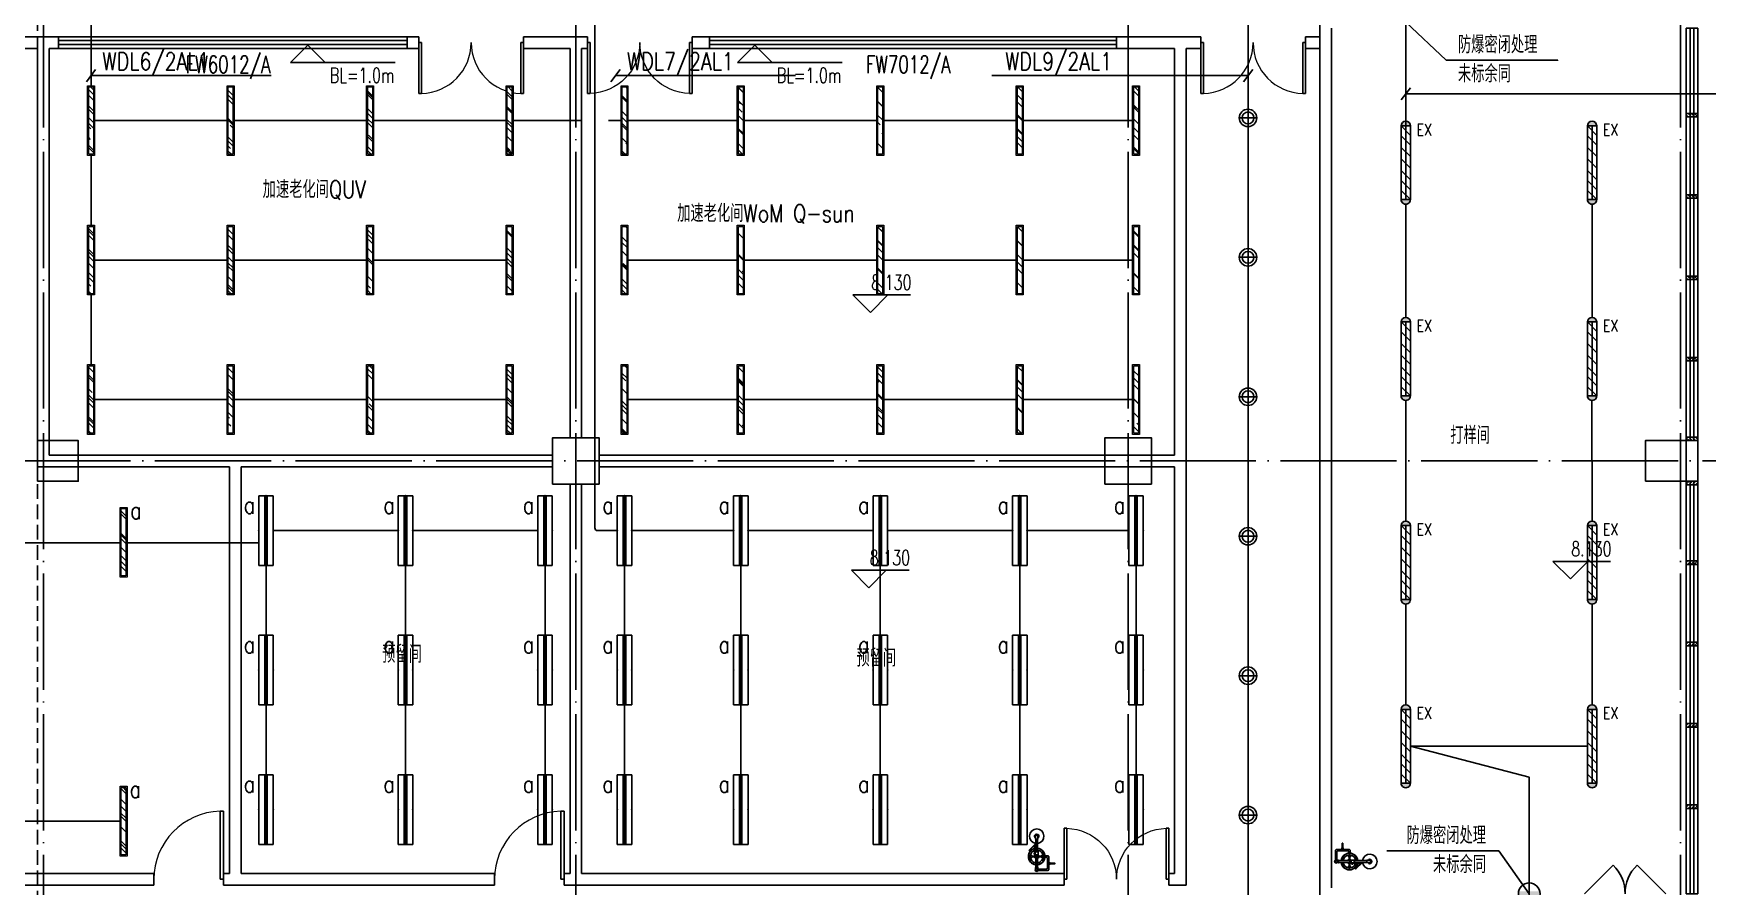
# Model space of a CAD drawing. Extents: x -621157 to 1764546, y -106808 to 741893.
# Drawn here: x 238170 to 266967, y 112675 to 127357 of the extents above; entities that cross this region are included whole.
import ezdxf
from ezdxf.enums import TextEntityAlignment as Align

# ---------------------------------------------------------------- set-up
doc = ezdxf.new("R2010")
doc.units = 0
doc.header["$LTSCALE"] = 1000
doc.header["$MEASUREMENT"] = 0
doc.linetypes.add('XREF-A-101-平面图_t3$0$DASH', pattern=[0.35, 0.25, -0.1])
doc.linetypes.add('XREF-A-101-平面图_t3$0$DOTE', pattern=[2.42, 2, -0.2, 0.02, -0.2])
for name, color, linetype in [('$TD_AUDIT_GENERATED_(12AB0F)', 3, 'Continuous'), ('0-底图', 7, 'Continuous'), ('A-吊顶图及精装修区域', 7, 'Continuous'), ('E-SIG_TEXT', 2, 'Continuous'), ('EL_LUMI', 3, 'Continuous'), ('EQUIP-照明', 3, 'Continuous'), ('I-LIGHT', 3, 'Continuous'), ('SIG_TEXT', 2, 'Continuous'), ('WIRE-动力', 130, 'Continuous'), ('WIRE-照明', 4, 'Continuous'), ('XREF-A-101-平面图_t3$0$1212121', 8, 'Continuous'), ('XREF-A-101-平面图_t3$0$A-COLUMN', 8, 'Continuous'), ('XREF-A-101-平面图_t3$0$A-DIM_ELEV', 8, 'Continuous'), ('XREF-A-101-平面图_t3$0$A-DOTE', 8, 'Continuous'), ('XREF-A-101-平面图_t3$0$A-DRWD', 8, 'Continuous'), ('XREF-A-101-平面图_t3$0$A-DRWD-TEXT', 8, 'Continuous'), ('XREF-A-101-平面图_t3$0$A-GROUND', 8, 'Continuous'), ('XREF-A-101-平面图_t3$0$A-ROOM-CH', 8, 'Continuous'), ('XREF-A-101-平面图_t3$0$A-WALL', 8, 'Continuous'), ('XREF-A-101-平面图_t3$0$A-WALL-FILL', 8, 'Continuous'), ('XREF-A-101-平面图_t3$0$A-WINDOW', 8, 'Continuous'), ('XREF-A-101-平面图_t3$0$家具-实验室家具', 8, 'Continuous')]:
    doc.layers.add(name, color=color, linetype=linetype)
doc.layers.add('灯具图例与顶面填充$0$I-C-light', color=3, linetype='Continuous', lineweight=13)
doc.styles.add('_HZDXC', font='romans.shx', dxfattribs={"width": 0.8, "bigfont": 'HZDXC.shx'})
doc.styles.add('_TEL_DIM', font='SIMPLEX', dxfattribs={"width": 0.8, "height": 3.5, "bigfont": 'HZTXT'})
doc.styles.add('DIM_FONT', font='ROMANS', dxfattribs={"width": 0.8, "bigfont": 'HZDXC'})
doc.styles.add('XREF-A-101-平面图_t3$0$-HZDXCROMANS', font='ROMANS.shx', dxfattribs={"bigfont": 'HZDXC.shx'})
doc.styles.add('XREF-A-101-平面图_t3$0$A-STANDARD', font='SIMPLEX', dxfattribs={"bigfont": 'GBCBIG'})
doc.styles.add('XREF-A-101-平面图_t3$0$A-WIN-LABEL', font='SIMPLEX', dxfattribs={"bigfont": 'GBCBIG'})
doc.styles.add('XZC', font='SIMPLEX.SHX', dxfattribs={"width": 0.7, "bigfont": 'hztxt.shx'})
doc.linetypes.add('Ground', pattern='A,0.75,-0.125,[135,sr.shx,S=0.1,R=0,X=-0.15,Y=0],0.125,-0.125', length=1.125)
doc.linetypes.add('LED_LINE', pattern='A,12.7,-5.08,["LED",XZC,S=2.54,R=0,X=-2.54,Y=-1.27],-6.35', length=24.13)

# ---------------------------------------------------------------- blocks, each defined once
blk = doc.blocks.new('XREF-A-101-平面图_t3$0$轴网(2)')
at = {"layer": 'XREF-A-101-平面图_t3$0$A-DOTE', "linetype": 'XREF-A-101-平面图_t3$0$DOTE'}
for p, q in [((38340, -3300), (38340, 43300)), ((47500, -3300), (47500, 43300)), ((57000, -3300), (57000, 43300)), ((66500, -3300), (66500, 43300)), ((-3300, 20000), (69800, 20000))]:
    blk.add_line(p, q, dxfattribs=at)
blk = doc.blocks.new('XREF-A-101-平面图_t3$0$柱网2F')
at = {"layer": 'XREF-A-101-平面图_t3$0$A-COLUMN'}
for points in [[(38240, -20350), (38940, -20350), (38940, -19650), (38240, -19650)], [(47100, -20400), (47900, -20400), (47900, -19600), (47100, -19600)], [(56600, -20400), (57400, -20400), (57400, -19600), (56600, -19600)], [(65900, -20350), (66600, -20350), (66600, -19650), (65900, -19650)]]:
    blk.add_lwpolyline(points, close=True, dxfattribs=at)
blk = doc.blocks.new('XREF-A-101-平面图_t3$0$ROOM')
at = {"layer": 'XREF-A-101-平面图_t3$0$A-ROOM-CH', "style": 'XREF-A-101-平面图_t3$0$-HZDXCROMANS', "width": 0.6}
for tag, p in [('中文房间名称', (0, -1000)), ('英文房间名称', (0, -1500))]:
    blk.add_attdef(tag, text='', height=300, dxfattribs=at).set_placement(p, align=Align.CENTER)
blk = doc.blocks.new('XREF-A-101-平面图_t3$0$G$C869EB286')
at = {"layer": 'XREF-A-101-平面图_t3$0$A-WINDOW'}
h = blk.add_hatch(dxfattribs=at)
h.set_pattern_fill('ANSI31', color=256, scale=25)
h.set_pattern_definition([(45, (-143.957, -89940), (-28.0633, 28.0633), [])])
h.paths.add_polyline_path([(0, 60), (200, 60), (200, 0), (0, 0)])
blk.add_lwpolyline([(0, 60), (200, 60), (200, 0), (0, 0)], close=True, dxfattribs=at)
blk = doc.blocks.new('XREF-A-101-平面图_t3$0$Shower_plan')
at = {"layer": 'XREF-A-101-平面图_t3$0$1212121'}
for p, q in [((-20, -112), (-20, -94)), ((-16, -314), (-16, -120)), ((16, -314), (16, -120)), ((20, -112), (20, -94)), ((164, -90), (164, -66)), ((184, -114), (208, -114)), ((184, -274), (208, -274)), ((212, -177), (208, -177)), ((212, -199), (208, -199)), ((215, -184), (220, -184)), ((215, -193), (220, -193)), ((-94, -290), (-90, -290)), ((-75, -301), (-18, -302)), ((-75, -315), (-22, -315)), ((-34, -355), (-31, -355)), ((-34, -361), (-31, -361)), ((-16, -607), (-16, -396)), ((16, -607), (16, -396)), ((75, -302), (17, -302)), ((75, -316), (22, -316)), ((94, -327), (90, -327)), ((160, -297), (160, -321))]:
    blk.add_line(p, q, dxfattribs=at)
for points in [[(-22, -120), (-22, -112), (22, -112), (22, -120)], [(-37, -500), (-34, -500), (-34, -346), (-37, -346)], [(24, -388), (-24, -388), (-24, -338), (-22, -336), (22, -336), (24, -338)]]:
    blk.add_lwpolyline(points, close=True, dxfattribs=at)
for points in [[(143, -321), (184, -321, 0.414214), (208, -297), (208, -90, 0.414214), (184, -66), (23, -66)], [(143, -297), (160, -297, 0.414214), (184, -273), (184, -114, 0.414214), (160, -90), (23, -90)], [(-16, -530), (-128, -419, -1), (-122, -414)], [(-122, -414), (-53, -483, -1)], [(-111, -308, -0.092425), (-109, -301, -0.095768), (-106, -295, -0.100909), (-101, -292, -0.104872), (-94, -290, -0.001591), (-94, -290, -0.100909)], [(-93, -325, -0.034962), (-95, -325, -0.104872), (-101, -324, -0.100909), (-106, -320, -0.095768), (-110, -314, -0.092425), (-111, -308, -0.092425)], [(-37, -491), (-54, -491, -1), (-54, -483), (-37, -483)], [(-45, -491), (-16, -519, -1)], [(-37, -349, 0.153738), (-38, -347), (-43, -347, 0.078248), (-44, -349), (-44, -364, 0.153738), (-43, -367), (-38, -367, 0.153738), (-37, -364)], [(-23, -388), (-23, -395, 0.154019), (-19, -396), (19, -396, 0.154019), (23, -395), (23, -388)], [(92, -292, -0.034962), (94, -292, -0.104872), (100, -293, -0.100909), (106, -297, -0.095768), (109, -303, -0.092425), (110, -310, -0.092425)], [(110, -310, -0.092425), (109, -316, -0.095768), (105, -322, -0.100909), (100, -326, -0.104872), (94, -327, -0.001591), (94, -327, -0.100909)]]:
    blk.add_lwpolyline(points, format="xyb", dxfattribs=at)
for points in [[(212, -177), (214, -177), (215, -179), (215, -198), (214, -199)], [(212, -199), (214, -199), (215, -198), (215, -179), (214, -177)], [(-34, -491), (-28, -491), (-28, -483), (-34, -483)], [(-24, -371), (-31, -371), (-31, -346), (-24, -346)], [(-22, -336), (-22, -314), (22, -314), (22, -336)], [(-31, -657), (-20, -637)], [(20, -637), (31, -657), (16, -684), (-16, -684), (-31, -657)]]:
    blk.add_lwpolyline(points, dxfattribs=at)
for points in [[(221, -201), (229, -201, 0.414214), (231, -199), (231, -194, -0.414214), (232, -193), (313, -193, 0.414214), (313, -192), (313, -185, 0.414214), (313, -184), (232, -184, -0.414214), (231, -183), (231, -177, 0.414214), (229, -176), (221, -176, 0.414214), (220, -177), (220, -199, 0.414214)], [(-106, -308, -0.092425), (-105, -301, -0.095768), (-102, -295, -0.100909), (-96, -292, -0.104872), (-90, -290, -0.104872), (-84, -292, -0.100909), (-79, -296, -0.095768), (-75, -301, -0.092425), (-74, -308, -0.092425), (-75, -315, -0.095768), (-79, -320, -0.100909), (-84, -324, -0.104872), (-90, -325, -0.104872), (-97, -324, -0.100909), (-102, -320, -0.095768), (-105, -314, -0.092425)], [(106, -310, -0.092425), (105, -316, -0.095768), (101, -322, -0.100909), (96, -326, -0.104872), (90, -327, -0.104872), (84, -325, -0.100909), (78, -322, -0.095768), (75, -316, -0.092425), (74, -309, -0.092425), (75, -303, -0.095768), (78, -297, -0.100909), (84, -293, -0.104872), (90, -292, -0.104872), (96, -293, -0.100909), (101, -297, -0.095768), (105, -303, -0.092425)], [(-20, -657), (-20, -607), (20, -607), (20, -657, -1)]]:
    blk.add_lwpolyline(points, format="xyb", close=True, dxfattribs=at)
for centre, radius in [((0, -78), 26.3), ((0, -78), 16.4), ((-60, -481), 3.91)]:
    blk.add_circle(centre, radius, dxfattribs=at)
for centre, radius, start, end in [((0, -309), 144, 96.5663, 263.4343), ((0, -309), 139, 96.804, 263.1966), ((0, -309), 111, 98.3801, 261.6205), ((0, -309), 36, 116.7475, 168.6934), ((0, -309), 144, 276.5663, 83.4343), ((0, -309), 139, 276.804, 83.1966), ((0, -309), 111, 278.6256, 81.375), ((0, -309), 36, 10.3072, 62.4104), ((0, -657), 125, 97.5816, 82.419), ((0, -309), 36, 190.3072, 231.764), ((0, -309), 18.8, 149.7809, 195.9711), ((0, -309), 18.8, 344.0295, 27.2237), ((0, -309), 36, 308.7702, 348.6934), ((0, -657), 37.5, 121.3804, 58.6121)]:
    blk.add_arc(centre, radius, start, end, dxfattribs=at)
blk = doc.blocks.new('XREF-A-101-平面图_t3$0$G$C45C07046')
at = {"layer": 'XREF-A-101-平面图_t3$0$家具-实验室家具', "color": 252, "xscale": -1, "rotation": 179.9999999870604}
blk.add_blockref('XREF-A-101-平面图_t3$0$Shower_plan', (155428, 112884), dxfattribs=at)
at = {"layer": 'XREF-A-101-平面图_t3$0$家具-实验室家具', "color": 252, "rotation": 90}
blk.add_blockref('XREF-A-101-平面图_t3$0$Shower_plan', (160500, 113106), dxfattribs=at)
blk = doc.blocks.new('XREF-A-101-平面图_t3$0$DOOR2DLIB$SYSLIB$00000107')
at = {"color": 0}
for p, q in [((0.45, 0.975), (0.5, 0.975)), ((0.45, 0), (0.45, 0.975)), ((0.5, 0), (0.5, 0.975)), ((0.5, 0), (0.45, 0))]:
    blk.add_line(p, q, dxfattribs=at)
at = {"color": 0, "lineweight": 13}
blk.add_arc((0.475, 0), 0.975, 91.4693, 180, dxfattribs=at)
blk = doc.blocks.new('XREF-A-101-平面图_t3$0$DOOR2DLIB$SYSLIB$00000108')
at = {"color": 0}
for p, q in [((-0.5, 0), (-0.5, 0.4875)), ((-0.475, 0.4875), (-0.5, 0.4875)), ((-0.475, 0), (-0.475, 0.4875)), ((0.475, 0), (0.475, 0.4875)), ((0.475, 0.4875), (0.5, 0.4875)), ((0.5, 0), (0.5, 0.4875)), ((-0.5, 0), (-0.475, 0)), ((0.5, 0), (0.475, 0))]:
    blk.add_line(p, q, dxfattribs=at)
at = {"color": 0, "lineweight": 13}
for centre, start, end in [((-0.4875, 0), 0, 88.53072), ((0.4875, 0), 91.46928, 180)]:
    blk.add_arc(centre, 0.4875, start, end, dxfattribs=at)
blk = doc.blocks.new('XREF-A-101-平面图_t3$0$WINDOW2DLIB$SYSLIB$00000001')
at = {"color": 0}
for points in [[(-0.5, 0.5), (-0.5, -0.5)], [(-0.5, 0.5), (0.5, 0.5)], [(0.5, -0.5), (0.5, 0.5)], [(0.5, 0.1667), (-0.5, 0.1667)], [(0.5, -0.1667), (-0.5, -0.1667)], [(-0.5, -0.5), (0.5, -0.5)]]:
    blk.add_lwpolyline(points, dxfattribs=at)
blk = doc.blocks.new('XREF-A-101-平面图_t3$0$WINDOW2DLIB$DYNSTYLE$00000005')
at = {"color": 0}
for points in [[(-0.5, 0.5), (-0.5, -0.5)], [(-0.5, 0.5), (0.5, 0.5)], [(0.5, -0.5), (0.5, 0.5)], [(0.5, 0.1667), (-0.5, 0.1667)], [(0.5, -0.1667), (-0.5, -0.1667)], [(-0.5, -0.5), (0.5, -0.5)]]:
    blk.add_lwpolyline(points, dxfattribs=at)
blk = doc.blocks.new('XREF-A-101-平面图_t3$0$DOOR2DLIB$SYSLIB$00000103')
at = {"color": 0}
for p, q in [((-0.5, 0), (-0.146, 0.354)), ((0.5, 0), (0.146, 0.354))]:
    blk.add_line(p, q, dxfattribs=at)
for centre, start, end in [((-0.5, 0), 0, 45), ((0.5, 0), 135, 180)]:
    blk.add_arc(centre, 0.5, start, end, dxfattribs=at)
blk = doc.blocks.new('XREF-A-101-平面图_t3')
at = {"layer": 'XREF-A-101-平面图_t3$0$A-DIM_ELEV'}
for p, q in [((242890, 127155), (242590, 126855)), ((242890, 127155), (243190, 126855)), ((250579, 127155), (250279, 126855)), ((250579, 127155), (250879, 126855)), ((242590, 126855), (244390, 126855)), ((250279, 126855), (252079, 126855)), ((252566, 122556), (252266, 122856)), ((252266, 122856), (253257, 122856)), ((252566, 122556), (252866, 122856)), ((252541, 117818), (252241, 118118)), ((252241, 118118), (253232, 118118)), ((252541, 117818), (252841, 118118)), ((264608, 117968), (264308, 118268)), ((264308, 118268), (265299, 118268)), ((264608, 117968), (264908, 118268))]:
    blk.add_line(p, q, dxfattribs=at)
at = {"layer": 'XREF-A-101-平面图_t3$0$A-GROUND', "linetype": 'XREF-A-101-平面图_t3$0$DASH'}
blk.add_lwpolyline([(238240, 139200), (238240, 100400)], dxfattribs=at)
at = {"layer": 'XREF-A-101-平面图_t3$0$A-WALL'}
for p, q in [((260300, 127200), (260300, 127650)), ((238340, 127300), (237900, 127300)), ((238600, 127300), (238340, 127300)), ((244800, 127300), (244600, 127300)), ((247500, 127300), (246600, 127300)), ((247700, 127300), (247500, 127300)), ((249800, 127300), (249500, 127300)), ((257900, 127300), (256800, 127300)), ((258250, 127300), (257900, 127300)), ((260300, 127300), (260050, 127300)), ((260500, 127200), (260500, 127450)), ((238240, 127100), (237900, 127100)), ((238240, 127100), (238240, 119900)), ((238600, 127100), (238440, 127100)), ((238440, 127100), (238440, 120100)), ((244800, 127100), (244600, 127100)), ((247400, 127100), (246600, 127100)), ((247400, 127100), (247400, 120400)), ((247600, 127100), (247600, 120400)), ((247700, 127100), (247600, 127100)), ((249800, 127100), (249500, 127100)), ((257800, 127100), (256800, 127100)), ((257800, 127100), (257800, 120100)), ((258250, 127100), (258000, 127100)), ((258000, 127100), (258000, 120000)), ((260300, 127100), (260050, 127100)), ((260300, 112450), (260300, 127200)), ((260500, 112650), (260500, 127200)), ((247600, 120400), (247400, 120400)), ((238440, 120100), (241640, 120100)), ((241640, 120100), (247100, 120100)), ((247100, 120100), (247100, 119900)), ((247900, 120100), (257800, 120100)), ((247900, 120100), (247900, 119900)), ((238240, 119900), (241540, 119900)), ((241540, 119900), (241540, 112900)), ((241740, 119900), (241740, 112900)), ((241740, 119900), (247100, 119900)), ((247900, 119900), (257800, 119900)), ((257800, 119900), (257800, 112900)), ((258000, 120000), (258000, 112700)), ((247400, 119600), (247400, 112900)), ((247600, 119600), (247400, 119600)), ((247600, 119600), (247600, 112900)), ((240240, 112900), (233900, 112900)), ((241540, 112900), (241440, 112900)), ((246100, 112900), (241740, 112900)), ((247400, 112900), (247300, 112900)), ((255900, 112900), (247600, 112900)), ((257800, 112900), (257700, 112900)), ((240240, 112700), (233800, 112700)), ((241640, 112700), (241440, 112700)), ((246100, 112700), (241640, 112700)), ((247500, 112700), (247300, 112700)), ((255900, 112700), (247500, 112700)), ((258000, 112700), (257700, 112700))]:
    blk.add_line(p, q, dxfattribs=at)
for points in [[(238600, 127100), (238600, 127300)], [(244600, 127100), (244600, 127300)], [(244800, 127100), (244800, 127300)], [(246600, 127100), (246600, 127300)], [(247700, 127100), (247700, 127300)], [(249500, 127100), (249500, 127300)], [(249800, 127100), (249800, 127300)], [(256800, 127100), (256800, 127300)], [(258250, 127100), (258250, 127300)], [(260050, 127100), (260050, 127300)], [(240240, 112700), (240240, 112900)], [(241440, 112700), (241440, 112900)], [(246100, 112700), (246100, 112900)], [(247300, 112700), (247300, 112900)], [(255900, 112700), (255900, 112900)], [(257700, 112700), (257700, 112900)]]:
    blk.add_lwpolyline(points, dxfattribs=at)
at = {"layer": 'XREF-A-101-平面图_t3$0$A-WALL-FILL', "color": 171}
for p, q in [((266600, 119650), (266600, 120350)), ((266800, 119650), (266800, 120350))]:
    blk.add_line(p, q, dxfattribs=at)
for points in [[(266600, 120350), (266800, 120350)], [(266600, 119650), (266800, 119650)]]:
    blk.add_lwpolyline(points, dxfattribs=at)
blk.add_blockref('XREF-A-101-平面图_t3$0$G$C45C07046', (100000, 0))
at = {"layer": 'XREF-A-101-平面图_t3$0$A-COLUMN'}
blk.add_blockref('XREF-A-101-平面图_t3$0$柱网2F', (200000, 140000), dxfattribs=at)
at = {"layer": 'XREF-A-101-平面图_t3$0$A-DOTE'}
blk.add_blockref('XREF-A-101-平面图_t3$0$轴网(2)', (200000, 100000), dxfattribs=at)
at = {"layer": 'XREF-A-101-平面图_t3$0$A-DRWD'}
ref = blk.add_blockref('XREF-A-101-平面图_t3$0$WINDOW2DLIB$DYNSTYLE$00000005', (241600, 127200), dxfattribs=dict(at, xscale=6000, yscale=-200, zscale=6000, rotation=180))
ref.add_attrib('A0', 'FW6012/A', (240790, 126676), dxfattribs={"layer": 'XREF-A-101-平面图_t3$0$A-DRWD-TEXT', "height": 297.5, "style": 'XREF-A-101-平面图_t3$0$A-WIN-LABEL', "width": 0.705882})
ref = blk.add_blockref('XREF-A-101-平面图_t3$0$WINDOW2DLIB$DYNSTYLE$00000005', (253300, 127200), dxfattribs=dict(at, xscale=7000, yscale=-200, zscale=7000, rotation=180))
ref.add_attrib('A0', 'FW7012/A', (252490, 126676), dxfattribs={"layer": 'XREF-A-101-平面图_t3$0$A-DRWD-TEXT', "height": 297.5, "style": 'XREF-A-101-平面图_t3$0$A-WIN-LABEL', "width": 0.705882})
at = {"layer": 'XREF-A-101-平面图_t3$0$A-ROOM-CH'}
ref = blk.add_blockref('XREF-A-101-平面图_t3$0$ROOM', (243002, 125524), dxfattribs=at)
ref.add_attrib('中文房间名称', '加速老化间QUV', dxfattribs={"height": 300, "style": 'XREF-A-101-平面图_t3$0$-HZDXCROMANS', "width": 0.8}).set_placement((243002, 124524), align=Align.CENTER)
ref = blk.add_blockref('XREF-A-101-平面图_t3$0$ROOM', (250770, 125112), dxfattribs=at)
ref.add_attrib('中文房间名称', '加速老化间WoM Q-sun', dxfattribs={"height": 300, "style": 'XREF-A-101-平面图_t3$0$-HZDXCROMANS', "width": 0.8}).set_placement((250770, 124112), align=Align.CENTER)
ref = blk.add_blockref('XREF-A-101-平面图_t3$0$ROOM', (262883, 121292), dxfattribs=at)
ref.add_attrib('中文房间名称', '打样间', dxfattribs={"height": 300, "style": 'XREF-A-101-平面图_t3$0$-HZDXCROMANS', "width": 0.8}).set_placement((262883, 120292), align=Align.CENTER)
ref = blk.add_blockref('XREF-A-101-平面图_t3$0$ROOM', (244510, 117525), dxfattribs=at)
ref.add_attrib('中文房间名称', '预留间', dxfattribs={"height": 300, "style": 'XREF-A-101-平面图_t3$0$-HZDXCROMANS', "width": 0.8}).set_placement((244510, 116525), align=Align.CENTER)
ref = blk.add_blockref('XREF-A-101-平面图_t3$0$ROOM', (252668, 117460), dxfattribs=at)
ref.add_attrib('中文房间名称', '预留间', dxfattribs={"height": 300, "style": 'XREF-A-101-平面图_t3$0$-HZDXCROMANS', "width": 0.8}).set_placement((252668, 116460), align=Align.CENTER)
at = {"layer": 'XREF-A-101-平面图_t3$0$A-WINDOW'}
for name, p, xscale, yscale, zscale, rotation in [('XREF-A-101-平面图_t3$0$WINDOW2DLIB$SYSLIB$00000001', (266700, 123900), 7100.000000004191, 200, 7100.000000004191, 90), ('XREF-A-101-平面图_t3$0$DOOR2DLIB$SYSLIB$00000108', (245700, 127200), 1800, 1800, 1800, 180), ('XREF-A-101-平面图_t3$0$DOOR2DLIB$SYSLIB$00000108', (248600, 127200), -1800, 1800, -1800, 180), ('XREF-A-101-平面图_t3$0$DOOR2DLIB$SYSLIB$00000108', (259150, 127200), 1800, 1800, 1800, 180), ('XREF-A-101-平面图_t3$0$WINDOW2DLIB$SYSLIB$00000001', (266700, 116100), 7100, 200, 7100, 90), ('XREF-A-101-平面图_t3$0$DOOR2DLIB$SYSLIB$00000107', (240840, 112800), -1200, -1200, -1200, 180), ('XREF-A-101-平面图_t3$0$DOOR2DLIB$SYSLIB$00000107', (246700, 112800), -1200, -1200, -1200, 180), ('XREF-A-101-平面图_t3$0$DOOR2DLIB$SYSLIB$00000108', (256800, 112800), 1800, -1800, 1800, 180), ('XREF-A-101-平面图_t3$0$DOOR2DLIB$SYSLIB$00000103', (265550, 112550), -1400, -1400, -1400, 180)]:
    blk.add_blockref(name, p, dxfattribs=dict(at, xscale=xscale, yscale=yscale, zscale=zscale, rotation=rotation))
at = {"layer": 'XREF-A-101-平面图_t3$0$A-WINDOW', "xscale": -1}
for p in [(266800, 125920), (266800, 124520), (266800, 123120), (266800, 121720), (266800, 120350)]:
    blk.add_blockref('XREF-A-101-平面图_t3$0$G$C869EB286', p, dxfattribs=at)
at = {"layer": 'XREF-A-101-平面图_t3$0$A-WINDOW', "rotation": 180}
for p in [(266800, 119650), (266800, 118280), (266800, 116880), (266800, 115480), (266800, 114080)]:
    blk.add_blockref('XREF-A-101-平面图_t3$0$G$C869EB286', p, dxfattribs=at)
at = {"layer": 'XREF-A-101-平面图_t3$0$A-DIM_ELEV', "color": 7, "style": 'XREF-A-101-平面图_t3$0$A-STANDARD', "width": 0.705882}
for s, p in [('BL=1.0m', (243268, 126510)), ('BL=1.0m', (250957, 126510)), ('8.130', (252581, 122946)), ('8.130', (252556, 118208)), ('8.130', (264623, 118358))]:
    blk.add_text(s, height=255, dxfattribs=at).set_placement(p)
blk = doc.blocks.new('冷库专用灯')
h = blk.add_hatch(color=251)
h.paths.add_polyline_path([(-635, 80, 1), (-635, -80)])
h.paths.add_polyline_path([(635, 80), (635, -80, 1)])
for p, q in [((635, 80), (-635, 80)), ((-635, -80), (-635, 80)), ((635, 0), (-635, 0)), ((635, -80), (635, 80)), ((-635, -80), (635, -80))]:
    blk.add_line(p, q)
at = {"color": 7}
for p, q in [((-635, -80), (-470, 80)), ((-465, -80), (-305, 80)), ((-265, -80), (-105, 80)), ((-65, -80), (95, 80)), ((135, -80), (295, 80)), ((305, -80), (465, 80)), ((480, -80), (635, 80))]:
    blk.add_line(p, q, dxfattribs=at)
for centre, start, end in [((-635, 0), 90, 270), ((635, 0), 270, 90)]:
    blk.add_arc(centre, 80, start, end)
at = {"layer": 'EL_LUMI', "color": 251}
for centre, start, end in [((-635, 0), 358.2898, 0), ((635, 0), 180, 181.9869)]:
    blk.add_arc(centre, 80, start, end, dxfattribs=at)
blk = doc.blocks.new('筒灯')
at = {"color": 8}
for p, q in [((150, 0), (-150, 0)), ((0, 150), (0, -150))]:
    blk.add_line(p, q, dxfattribs=at)
blk.add_circle((0, 0), 150)
blk.add_circle((0, 0), 102, dxfattribs=at)
blk = doc.blocks.new('A$C6C935D90')
at = {"layer": 'WIRE-动力'}
blk.add_hatch(color=2, dxfattribs=at).paths.add_polyline_path([(-44, 181), (44, 181), (44, -181), (-44, -181)])
at = {"layer": 'WIRE-动力', "color": 2}
blk.add_circle((0, 0), 186, dxfattribs=at)
blk = doc.blocks.new('灯具图例与顶面填充$0$顶面图例$0$16-吊线灯-011')
at = {"color": 8}
blk.add_wipeout([(0, 35), (0, -25), (600, -25), (600, 35)], dxfattribs=at)
at = {"linetype": 'ByBlock'}
h = blk.add_hatch(dxfattribs=at)
h.set_pattern_fill('AR-RROOF', color=250, scale=5, angle=45)
h.set_pattern_definition([(45, (-809054.52, -461832.93), (107.763073, 287.368196), [1905, -254, 635, -127]), (45, (-808979.98, -461668.59), (-209.239968, 29.634845), [381, -41.91, 762, -95.25]), (45, (-809085.95, -461711.69), (406.805602, 527.141034), [1016, -177.8, 508, -127])])
h.paths.add_polyline_path([(10, 25), (590, 25), (590, -15), (10, -15)])
at = {"color": 0, "linetype": 'ByBlock'}
for points in [[(0, 35), (600, 35), (600, -25), (0, -25)], [(10, 25), (590, 25), (590, -15), (10, -15)]]:
    blk.add_lwpolyline(points, close=True, dxfattribs=at)
blk = doc.blocks.new('G$CDFA8365F')
at = {"layer": '灯具图例与顶面填充$0$I-C-light', "xscale": 2, "yscale": 2, "zscale": 2, "rotation": 90}
for p in [(-27330, -14743), (-24930, -14743), (-22530, -14743), (-20130, -14743), (-18153, -14743), (-16153, -14743), (-13753, -14743), (-11353, -14743), (-9353, -14743), (-27330, -17143), (-24930, -17143), (-22530, -17143), (-20130, -17143), (-18153, -17143), (-16153, -17143), (-13753, -17143), (-11353, -17143), (-9353, -17143), (-27330, -19543), (-24930, -19543), (-22530, -19543), (-20130, -19543), (-18153, -19543), (-16153, -19543), (-13753, -19543), (-11353, -19543), (-9353, -19543), (-26770, -22000), (-26770, -26800)]:
    blk.add_blockref('灯具图例与顶面填充$0$顶面图例$0$16-吊线灯-011', p, dxfattribs=at)
at = {"layer": 'SIG_TEXT', "style": 'DIM_FONT', "width": 0.8}
for p in [(-26665, -21000, -672), (-26675, -25800, -672)]:
    blk.add_text('a', height=300, dxfattribs=at).set_placement(p)
blk = doc.blocks.new('$equip_U$00000103(3T96GD2-PC)')
for p, q in [((-1.2, 0.25), (1.2, 0.25)), ((-1.2, 0.25), (-1.2, -0.25)), ((1.2, 0.25), (1.2, -0.25)), ((-1.2, -0.25), (1.2, -0.25))]:
    blk.add_line(p, q)
at = {"const_width": 0.14}
blk.add_lwpolyline([(-1.2, 0), (1.2, 0)], dxfattribs=at)
for p in [(-1.2, 0), (0, 0.25), (1.2, 0), (0, -0.25)]:
    blk.add_point(p)
at = {"color": 7, "style": '_TEL_DIM', "flags": 1}
for tag in ['A', 'REMARK']:
    blk.add_attdef(tag, text='', height=0.00002, dxfattribs=at).set_placement((0, 0), align=Align.MIDDLE_CENTER)
blk = doc.blocks.new('$equip_U$00000113(3T96GD2-PC)')
blk.add_blockref('$equip_U$00000103(3T96GD2-PC)', (0, 0))
at = {"color": 7, "style": '_TEL_DIM', "flags": 1}
for tag in ['A', 'REMARK']:
    blk.add_attdef(tag, text='', height=0.00002, dxfattribs=at).set_placement((0, 0), align=Align.MIDDLE_CENTER)
blk = doc.blocks.new('$equip_U$00000128(7WHLKQ2-PC)')
blk.add_blockref('$equip_U$00000113(3T96GD2-PC)', (0, 0))
at = {"color": 7, "style": '_TEL_DIM', "flags": 1}
blk.add_attdef('A', text='', height=0.00002, dxfattribs=at).set_placement((0, 0), align=Align.MIDDLE_CENTER)

msp = doc.modelspace()

# ---------------------------------------------------------------- block references
at = {"layer": '0-底图'}
msp.add_blockref('XREF-A-101-平面图_t3', (0, 0), dxfattribs=at)

# ---------------------------------------------------------------- next in the draw order: linework, layer by layer
at = {"layer": 'E-SIG_TEXT', "linetype": 'Continuous'}
for points in [[(261777, 127550), (262471, 126896)], [(262471, 126896), (264394, 126896), (264394, 126896)], [(261452, 113287), (263376, 113287), (263376, 113287)], [(263376, 113287), (263900, 112550)]]:
    msp.add_lwpolyline(points, dxfattribs=at)
at = {"layer": 'SIG_TEXT', "linetype": 'Ground'}
for points in [[(258984, 126527), (259143, 126736)], [(261698, 126212), (261856, 126421)]]:
    msp.add_lwpolyline(points, dxfattribs=at)
at = {"layer": 'SIG_TEXT'}
msp.add_lwpolyline([(261779, 126317), (269864, 126317)], dxfattribs=at)
at = {"layer": 'WIRE-照明', "elevation": 672}
msp.add_lwpolyline([(239160, 126457), (239160, 127830)], dxfattribs=at)
at = {"layer": 'WIRE-照明'}
for points in [[(259063, 126054), (259063, 127830)], [(261777, 125767), (261777, 127830)], [(239220, 125857), (241500, 125857)], [(241620, 125857), (243900, 125857)], [(244020, 125857), (246300, 125857)], [(250397, 125857), (252677, 125857)], [(252797, 125857), (255077, 125857)], [(255197, 125857), (257077, 125857)], [(259063, 125754), (259063, 123654)], [(239160, 125257), (239160, 124057)], [(261777, 124417), (261777, 122471)], [(264981, 124417), (264981, 122471)], [(239220, 123457), (241500, 123457)], [(241620, 123457), (243900, 123457)], [(244020, 123457), (246300, 123457)], [(250397, 123457), (252677, 123457)], [(252797, 123457), (255077, 123457)], [(255197, 123457), (257077, 123457)], [(259063, 123354), (259063, 121254)], [(239160, 122857), (239160, 121657)], [(239220, 121057), (241500, 121057)], [(241620, 121057), (243900, 121057)], [(244020, 121057), (246300, 121057)], [(250397, 121057), (252677, 121057)], [(252797, 121057), (255077, 121057)], [(255197, 121057), (257077, 121057)], [(259063, 120954), (259063, 118854)], [(261776, 121041), (261777, 118966)], [(264980, 121041), (264981, 118966)], [(259063, 118554), (259063, 116454)], [(261777, 117536), (261777, 115804)], [(264981, 117536), (264981, 115804)], [(259063, 116154), (259063, 114054)], [(261857, 115089), (264901, 115089)], [(261857, 115089), (263900, 114558)], [(263900, 111991), (263900, 114558)], [(259063, 113754), (259063, 111654)]]:
    msp.add_lwpolyline(points, dxfattribs=at)

# ---------------------------------------------------------------- next in the draw order: block references
at = {"layer": '$TD_AUDIT_GENERATED_(12AB0F)', "color": 251, "rotation": 270}
for p in [(261777, 125132), (264981, 125132), (261777, 121756), (264981, 121756), (261777, 118251), (264981, 118251), (261777, 115089), (264981, 115089)]:
    msp.add_blockref('冷库专用灯', p, dxfattribs=at)
at = {"layer": 'I-LIGHT', "linetype": 'LED_LINE', "ltscale": 0.5, "rotation": 180}
for p in [(259063, 125904), (259063, 123504), (259063, 121104), (259063, 118704), (259063, 116304), (259063, 113904)]:
    msp.add_blockref('筒灯', p, dxfattribs=at)
at = {"layer": 'WIRE-动力', "color": 130, "rotation": 270}
msp.add_blockref('A$C6C935D90', (263900, 112550), dxfattribs=at)

# ---------------------------------------------------------------- next in the draw order: texts
at = {"layer": 'E-SIG_TEXT', "linetype": 'Continuous', "style": '_HZDXC', "width": 0.8}
for s, p in [('防爆密闭处理', (262674, 127015)), ('未标余同', (262674, 126515))]:
    msp.add_text(s, height=300, dxfattribs=at).set_placement(p)
for s, p in [('防爆密闭处理', (263157, 113406)), ('未标余同', (263157, 112906))]:
    msp.add_text(s, height=300, dxfattribs=at).set_placement(p, align=Align.RIGHT)
at = {"layer": 'SIG_TEXT', "style": 'DIM_FONT', "width": 0.8}
for p in [(261962, 125602), (265166, 125602), (261962, 122226), (265166, 122226), (261962, 118722), (265166, 118722), (261962, 115560), (265166, 115560)]:
    msp.add_text('EX', height=200, dxfattribs=at).set_placement(p)

# ---------------------------------------------------------------- next in the draw order: block references
at = {"layer": 'A-吊顶图及精装修区域', "color": 2}
msp.add_blockref('G$CDFA8365F', (266500, 140000), dxfattribs=at)

# ---------------------------------------------------------------- next in the draw order: linework, layer by layer
at = {"layer": 'SIG_TEXT', "linetype": 'Ground'}
for points in [[(239081, 126527), (239239, 126736)], [(248103, 126527), (248261, 126736)]]:
    msp.add_lwpolyline(points, dxfattribs=at)
at = {"layer": 'SIG_TEXT'}
for points in [[(239160, 126632), (242259, 126632)], [(248182, 126632), (251281, 126632)], [(259063, 126632), (254657, 126632)]]:
    msp.add_lwpolyline(points, dxfattribs=at)
at = {"layer": 'WIRE-照明'}
msp.add_lwpolyline([(247826, 127830), (247826, 118850, 0.414214), (247876, 118800), (248212, 118800)], format="xyb", dxfattribs=at)
for points in [[(246420, 125857), (247600, 125857)], [(248061, 125857), (248277, 125857)], [(248383, 125857), (250263, 125857)], [(248383, 123457), (250263, 123457)], [(248383, 121057), (250263, 121057)], [(242295, 118800), (244445, 118800)], [(244695, 118800), (246845, 118800)], [(248462, 118800), (250212, 118800)], [(250462, 118800), (252612, 118800)], [(252862, 118800), (255012, 118800)], [(255262, 118800), (257012, 118800)], [(235780, 118588), (239660, 118588)], [(239780, 118588), (242045, 118588)], [(242170, 118200), (242170, 117000)], [(244570, 118200), (244570, 117000)], [(246970, 118200), (246970, 117000)], [(248337, 118200), (248337, 117000)], [(250337, 118200), (250337, 117000)], [(252737, 118200), (252737, 117000)], [(255137, 118200), (255137, 117000)], [(257137, 118200), (257137, 117000)], [(242170, 115800), (242170, 114600)], [(244570, 115800), (244570, 114600)], [(246970, 115800), (246970, 114600)], [(248337, 115800), (248337, 114600)], [(250337, 115800), (250337, 114600)], [(252737, 115800), (252737, 114600)], [(255137, 115800), (255137, 114600)], [(257137, 115800), (257137, 114600)], [(235780, 113800), (239660, 113800)]]:
    msp.add_lwpolyline(points, dxfattribs=at)

# ---------------------------------------------------------------- next in the draw order: block references
at = {"layer": 'EQUIP-照明', "xscale": 500.0000000023283, "yscale": 500.0000000022701, "zscale": 500.0000000022737, "rotation": 270}
for p in [(242170, 118800), (244570, 118800), (246970, 118800), (248337, 118800), (250337, 118800), (252737, 118800), (255137, 118800), (257137, 118800), (242170, 116400), (244570, 116400), (246970, 116400), (248337, 116400), (250337, 116400), (252737, 116400), (255137, 116400), (257137, 116400), (242170, 114000), (244570, 114000), (246970, 114000), (248337, 114000), (250337, 114000), (252737, 114000), (255137, 114000), (257137, 114000)]:
    msp.add_blockref('$equip_U$00000128(7WHLKQ2-PC)', p, dxfattribs=at)

# ---------------------------------------------------------------- next in the draw order: texts
at = {"layer": 'SIG_TEXT', "color": 2, "style": 'DIM_FONT', "width": 0.8}
for s, p in [('WDL6/2AL1', (239356, 126727)), ('WDL7/2AL1', (248378, 126727)), ('WDL9/2AL1', (254885, 126727))]:
    msp.add_text(s, height=300, dxfattribs=at).set_placement(p)
at = {"layer": 'SIG_TEXT', "style": 'DIM_FONT', "width": 0.8}
for p in [(241789, 119091, -672), (244189, 119091, -672), (246589, 119091, -672), (247956, 119091, -672), (249956, 119091, -672), (252356, 119091, -672), (254756, 119091, -672), (256756, 119091, -672), (241789, 116691, -672), (244189, 116691, -672), (246589, 116691, -672), (247956, 116691, -672), (249956, 116691, -672), (252356, 116691, -672), (254756, 116691, -672), (256756, 116691, -672), (241789, 114291, -672), (244189, 114291, -672), (246589, 114291, -672), (247956, 114291, -672), (249956, 114291, -672), (252356, 114291, -672), (254756, 114291, -672), (256756, 114291, -672)]:
    msp.add_text('a', height=300, dxfattribs=at).set_placement(p)

doc.saveas('drawing.dxf')
